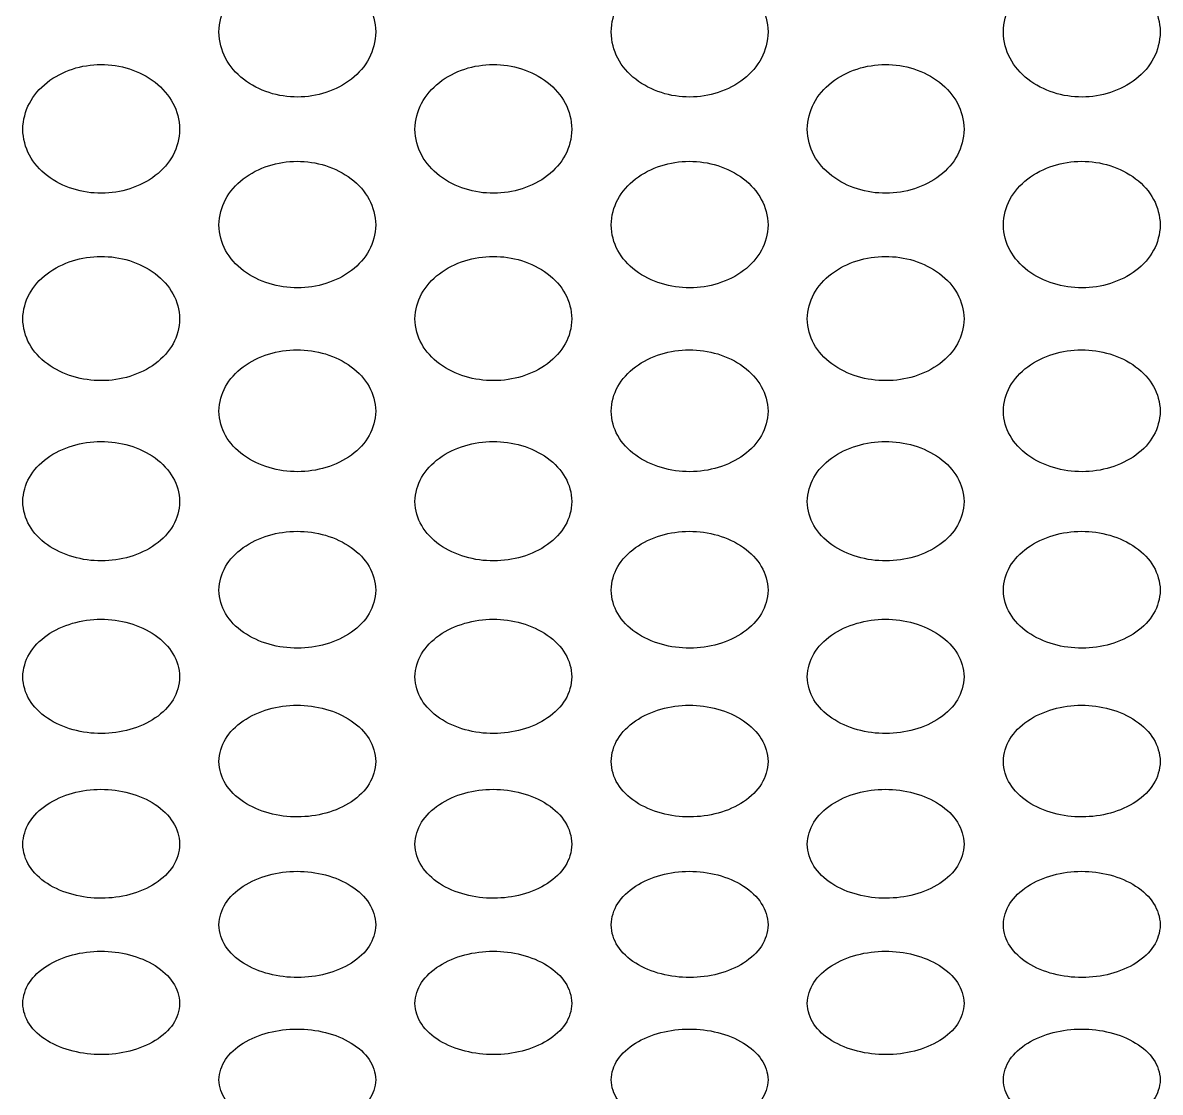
# Model space of a CAD drawing. Header units: millimetres. Extents: x 750 to 8479, y 2174 to 4333.
# Drawn here: x 2513.2 to 2571.2, y 3566 to 3620.5 of the extents above; entities that cross this region are included whole.
import ezdxf

# ---------------------------------------------------------------- set-up
doc = ezdxf.new("R2010")
doc.units = ezdxf.units.MM
doc.header["$LTSCALE"] = 153.67
doc.layers.add('02___PRT_ALL_AXES', color=7, linetype='CONTINUOUS')

msp = doc.modelspace()

# ---------------------------------------------------------------- linework, layer by layer
at = {"layer": '02___PRT_ALL_AXES', "linetype": 'Continuous'}
for points in [[(2523.16421, 3620.01973), (2523.18605, 3620.51289), (2523.39803, 3621.39704), (2524.34098, 3622.51312), (2525.68085, 3623.21772), (2527.14755, 3623.45004), (2528.62142, 3623.22709), (2529.97591, 3622.5239), (2530.92905, 3621.40202), (2531.14258, 3620.51488), (2531.16421, 3620.01973)], [(2543.16421, 3620.01973), (2543.18605, 3620.51289), (2543.39803, 3621.39704), (2544.34098, 3622.51312), (2545.68085, 3623.21772), (2547.14755, 3623.45004), (2548.62142, 3623.22709), (2549.97591, 3622.5239), (2550.92905, 3621.40202), (2551.14258, 3620.51488), (2551.16421, 3620.01973)], [(2563.16421, 3620.01973), (2563.18605, 3620.51289), (2563.39803, 3621.39704), (2564.34098, 3622.51312), (2565.68085, 3623.21772), (2567.14755, 3623.45004), (2568.62142, 3623.22709), (2569.97591, 3622.5239), (2570.92905, 3621.40202), (2571.14258, 3620.51488), (2571.16421, 3620.01973)], [(2531.16421, 3620.01973), (2531.14237, 3619.52657), (2530.93039, 3618.64691), (2529.98744, 3617.54533), (2528.64757, 3616.85421), (2527.18087, 3616.627), (2525.707, 3616.84504), (2524.35251, 3617.53471), (2523.39937, 3618.64196), (2523.18584, 3619.52459), (2523.16421, 3620.01973)], [(2551.16421, 3620.01973), (2551.14237, 3619.52657), (2550.93039, 3618.64691), (2549.98744, 3617.54533), (2548.64757, 3616.85421), (2547.18087, 3616.627), (2545.707, 3616.84504), (2544.35251, 3617.53471), (2543.39937, 3618.64196), (2543.18584, 3619.52459), (2543.16421, 3620.01973)], [(2571.16421, 3620.01973), (2571.14237, 3619.52657), (2570.93039, 3618.64691), (2569.98744, 3617.54533), (2568.64757, 3616.85421), (2567.18087, 3616.627), (2565.707, 3616.84504), (2564.35251, 3617.53471), (2563.39937, 3618.64196), (2563.18584, 3619.52459), (2563.16421, 3620.01973)], [(2513.16421, 3615.05751), (2513.18605, 3615.54257), (2513.39803, 3616.41232), (2514.34098, 3617.51043), (2515.68085, 3618.20381), (2517.14755, 3618.43245), (2518.62142, 3618.21303), (2519.97591, 3617.52105), (2520.92905, 3616.41722), (2521.14258, 3615.54452), (2521.16421, 3615.05751)], [(2533.16421, 3615.05751), (2533.18605, 3615.54257), (2533.39803, 3616.41232), (2534.34098, 3617.51043), (2535.68085, 3618.20381), (2537.14755, 3618.43245), (2538.62142, 3618.21303), (2539.97591, 3617.52105), (2540.92905, 3616.41722), (2541.14258, 3615.54452), (2541.16421, 3615.05751)], [(2553.16421, 3615.05751), (2553.18605, 3615.54257), (2553.39803, 3616.41232), (2554.34098, 3617.51043), (2555.68085, 3618.20381), (2557.14755, 3618.43245), (2558.62142, 3618.21303), (2559.97591, 3617.52105), (2560.92905, 3616.41722), (2561.14258, 3615.54452), (2561.16421, 3615.05751)], [(2521.16421, 3615.05751), (2521.14237, 3614.57246), (2520.93039, 3613.70737), (2519.98744, 3612.62426), (2518.64757, 3611.94485), (2517.18087, 3611.72151), (2515.707, 3611.93584), (2514.35251, 3612.61382), (2513.39937, 3613.7025), (2513.18584, 3614.5705), (2513.16421, 3615.05751)], [(2541.16421, 3615.05751), (2541.14237, 3614.57246), (2540.93039, 3613.70737), (2539.98744, 3612.62426), (2538.64757, 3611.94485), (2537.18087, 3611.72151), (2535.707, 3611.93584), (2534.35251, 3612.61382), (2533.39937, 3613.7025), (2533.18584, 3614.5705), (2533.16421, 3615.05751)], [(2561.16421, 3615.05751), (2561.14237, 3614.57246), (2560.93039, 3613.70737), (2559.98744, 3612.62426), (2558.64757, 3611.94485), (2557.18087, 3611.72151), (2555.707, 3611.93584), (2554.35251, 3612.61382), (2553.39937, 3613.7025), (2553.18584, 3614.5705), (2553.16421, 3615.05751)], [(2523.16421, 3610.17894), (2523.18605, 3610.65561), (2523.39803, 3611.51044), (2524.34098, 3612.58996), (2525.68085, 3613.27171), (2527.14755, 3613.49653), (2528.62142, 3613.28077), (2529.97591, 3612.60039), (2530.92905, 3611.51525), (2531.14258, 3610.65753), (2531.16421, 3610.17894)], [(2543.16421, 3610.17894), (2543.18605, 3610.65561), (2543.39803, 3611.51044), (2544.34098, 3612.58996), (2545.68085, 3613.27171), (2547.14755, 3613.49653), (2548.62142, 3613.28077), (2549.97591, 3612.60039), (2550.92905, 3611.51525), (2551.14258, 3610.65753), (2551.16421, 3610.17894)], [(2563.16421, 3610.17894), (2563.18605, 3610.65561), (2563.39803, 3611.51044), (2564.34098, 3612.58996), (2565.68085, 3613.27171), (2567.14755, 3613.49653), (2568.62142, 3613.28077), (2569.97591, 3612.60039), (2570.92905, 3611.51525), (2571.14258, 3610.65753), (2571.16421, 3610.17894)], [(2531.16421, 3610.17894), (2531.14237, 3609.70226), (2530.93039, 3608.85225), (2529.98744, 3607.78826), (2528.64757, 3607.12095), (2527.18087, 3606.9016), (2525.707, 3607.1121), (2524.35251, 3607.778), (2523.39937, 3608.84747), (2523.18584, 3609.70035), (2523.16421, 3610.17894)], [(2551.16421, 3610.17894), (2551.14237, 3609.70226), (2550.93039, 3608.85225), (2549.98744, 3607.78826), (2548.64757, 3607.12095), (2547.18087, 3606.9016), (2545.707, 3607.1121), (2544.35251, 3607.778), (2543.39937, 3608.84747), (2543.18584, 3609.70035), (2543.16421, 3610.17894)], [(2571.16421, 3610.17894), (2571.14237, 3609.70226), (2570.93039, 3608.85225), (2569.98744, 3607.78826), (2568.64757, 3607.12095), (2567.18087, 3606.9016), (2565.707, 3607.1121), (2564.35251, 3607.778), (2563.39937, 3608.84747), (2563.18584, 3609.70035), (2563.16421, 3610.17894)], [(2513.16421, 3605.38684), (2513.18605, 3605.85485), (2513.39803, 3606.69427), (2514.34098, 3607.75456), (2515.68085, 3608.42428), (2517.14755, 3608.64515), (2518.62142, 3608.43319), (2519.97591, 3607.76481), (2520.92905, 3606.69899), (2521.14258, 3605.85674), (2521.16421, 3605.38684)], [(2533.16421, 3605.38684), (2533.18605, 3605.85485), (2533.39803, 3606.69427), (2534.34098, 3607.75456), (2535.68085, 3608.42428), (2537.14755, 3608.64515), (2538.62142, 3608.43319), (2539.97591, 3607.76481), (2540.92905, 3606.69899), (2541.14258, 3605.85674), (2541.16421, 3605.38684)], [(2553.16421, 3605.38684), (2553.18605, 3605.85485), (2553.39803, 3606.69427), (2554.34098, 3607.75456), (2555.68085, 3608.42428), (2557.14755, 3608.64515), (2558.62142, 3608.43319), (2559.97591, 3607.76481), (2560.92905, 3606.69899), (2561.14258, 3605.85674), (2561.16421, 3605.38684)], [(2521.16421, 3605.38684), (2521.14237, 3604.91884), (2520.93039, 3604.08439), (2519.98744, 3603.04013), (2518.64757, 3602.38532), (2517.18087, 3602.1701), (2515.707, 3602.37663), (2514.35251, 3603.03007), (2513.39937, 3604.0797), (2513.18584, 3604.91695), (2513.16421, 3605.38684)], [(2541.16421, 3605.38684), (2541.14237, 3604.91884), (2540.93039, 3604.08439), (2539.98744, 3603.04013), (2538.64757, 3602.38532), (2537.18087, 3602.1701), (2535.707, 3602.37663), (2534.35251, 3603.03007), (2533.39937, 3604.0797), (2533.18584, 3604.91695), (2533.16421, 3605.38684)], [(2561.16421, 3605.38684), (2561.14237, 3604.91884), (2560.93039, 3604.08439), (2559.98744, 3603.04013), (2558.64757, 3602.38532), (2557.18087, 3602.1701), (2555.707, 3602.37663), (2554.35251, 3603.03007), (2553.39937, 3604.0797), (2553.18584, 3604.91695), (2553.16421, 3605.38684)], [(2523.16421, 3600.68404), (2523.18605, 3601.14311), (2523.39803, 3601.96661), (2524.34098, 3603.00706), (2525.68085, 3603.66437), (2527.14755, 3603.88116), (2528.62142, 3603.67311), (2529.97591, 3603.01712), (2530.92905, 3601.97125), (2531.14258, 3601.14496), (2531.16421, 3600.68404)], [(2543.16421, 3600.68404), (2543.18605, 3601.14311), (2543.39803, 3601.96661), (2544.34098, 3603.00706), (2545.68085, 3603.66437), (2547.14755, 3603.88116), (2548.62142, 3603.67311), (2549.97591, 3603.01712), (2550.92905, 3601.97125), (2551.14258, 3601.14496), (2551.16421, 3600.68404)], [(2563.16421, 3600.68404), (2563.18605, 3601.14311), (2563.39803, 3601.96661), (2564.34098, 3603.00706), (2565.68085, 3603.66437), (2567.14755, 3603.88116), (2568.62142, 3603.67311), (2569.97591, 3603.01712), (2570.92905, 3601.97125), (2571.14258, 3601.14496), (2571.16421, 3600.68404)], [(2531.16421, 3600.68404), (2531.14237, 3600.22496), (2530.93039, 3599.40658), (2529.98744, 3598.38266), (2528.64757, 3597.74072), (2527.18087, 3597.52975), (2525.707, 3597.7322), (2524.35251, 3598.37279), (2523.39937, 3599.40197), (2523.18584, 3600.22312), (2523.16421, 3600.68404)], [(2551.16421, 3600.68404), (2551.14237, 3600.22496), (2550.93039, 3599.40658), (2549.98744, 3598.38266), (2548.64757, 3597.74072), (2547.18087, 3597.52975), (2545.707, 3597.7322), (2544.35251, 3598.37279), (2543.39937, 3599.40197), (2543.18584, 3600.22312), (2543.16421, 3600.68404)], [(2571.16421, 3600.68404), (2571.14237, 3600.22496), (2570.93039, 3599.40658), (2569.98744, 3598.38266), (2568.64757, 3597.74072), (2567.18087, 3597.52975), (2565.707, 3597.7322), (2564.35251, 3598.37279), (2563.39937, 3599.40197), (2563.18584, 3600.22312), (2563.16421, 3600.68404)], [(2513.16421, 3596.07326), (2513.18605, 3596.52312), (2513.39803, 3597.33024), (2514.34098, 3598.35023), (2515.68085, 3598.99474), (2517.14755, 3599.20733), (2518.62142, 3599.00331), (2519.97591, 3598.36009), (2520.92905, 3597.33479), (2521.14258, 3596.52493), (2521.16421, 3596.07326)], [(2533.16421, 3596.07326), (2533.18605, 3596.52312), (2533.39803, 3597.33024), (2534.34098, 3598.35023), (2535.68085, 3598.99474), (2537.14755, 3599.20733), (2538.62142, 3599.00331), (2539.97591, 3598.36009), (2540.92905, 3597.33479), (2541.14258, 3596.52493), (2541.16421, 3596.07326)], [(2553.16421, 3596.07326), (2553.18605, 3596.52312), (2553.39803, 3597.33024), (2554.34098, 3598.35023), (2555.68085, 3598.99474), (2557.14755, 3599.20733), (2558.62142, 3599.00331), (2559.97591, 3598.36009), (2560.92905, 3597.33479), (2561.14258, 3596.52493), (2561.16421, 3596.07326)], [(2521.16421, 3596.07326), (2521.14237, 3595.62339), (2520.93039, 3594.82154), (2519.98744, 3593.81856), (2518.64757, 3593.18987), (2517.18087, 3592.98327), (2515.707, 3593.18153), (2514.35251, 3593.80889), (2513.39937, 3594.81703), (2513.18584, 3595.62158), (2513.16421, 3596.07326)], [(2541.16421, 3596.07326), (2541.14237, 3595.62339), (2540.93039, 3594.82154), (2539.98744, 3593.81856), (2538.64757, 3593.18987), (2537.18087, 3592.98327), (2535.707, 3593.18153), (2534.35251, 3593.80889), (2533.39937, 3594.81703), (2533.18584, 3595.62158), (2533.16421, 3596.07326)], [(2561.16421, 3596.07326), (2561.14237, 3595.62339), (2560.93039, 3594.82154), (2559.98744, 3593.81856), (2558.64757, 3593.18987), (2557.18087, 3592.98327), (2555.707, 3593.18153), (2554.35251, 3593.80889), (2553.39937, 3594.81703), (2553.18584, 3595.62158), (2553.16421, 3596.07326)], [(2523.16421, 3591.5572), (2523.18605, 3591.9976), (2523.39803, 3592.78786), (2524.34098, 3593.7868), (2525.68085, 3594.41813), (2527.14755, 3594.62639), (2528.62142, 3594.42652), (2529.97591, 3593.79646), (2530.92905, 3592.79231), (2531.14258, 3591.99937), (2531.16421, 3591.5572)], [(2543.16421, 3591.5572), (2543.18605, 3591.9976), (2543.39803, 3592.78786), (2544.34098, 3593.7868), (2545.68085, 3594.41813), (2547.14755, 3594.62639), (2548.62142, 3594.42652), (2549.97591, 3593.79646), (2550.92905, 3592.79231), (2551.14258, 3591.99937), (2551.16421, 3591.5572)], [(2563.16421, 3591.5572), (2563.18605, 3591.9976), (2563.39803, 3592.78786), (2564.34098, 3593.7868), (2565.68085, 3594.41813), (2567.14755, 3594.62639), (2568.62142, 3594.42652), (2569.97591, 3593.79646), (2570.92905, 3592.79231), (2571.14258, 3591.99937), (2571.16421, 3591.5572)], [(2531.16421, 3591.5572), (2531.14237, 3591.1168), (2530.93039, 3590.33196), (2529.98744, 3589.35049), (2528.64757, 3588.73542), (2527.18087, 3588.53332), (2525.707, 3588.72727), (2524.35251, 3589.34104), (2523.39937, 3590.32754), (2523.18584, 3591.11503), (2523.16421, 3591.5572)], [(2551.16421, 3591.5572), (2551.14237, 3591.1168), (2550.93039, 3590.33196), (2549.98744, 3589.35049), (2548.64757, 3588.73542), (2547.18087, 3588.53332), (2545.707, 3588.72727), (2544.35251, 3589.34104), (2543.39937, 3590.32754), (2543.18584, 3591.11503), (2543.16421, 3591.5572)], [(2571.16421, 3591.5572), (2571.14237, 3591.1168), (2570.93039, 3590.33196), (2569.98744, 3589.35049), (2568.64757, 3588.73542), (2567.18087, 3588.53332), (2565.707, 3588.72727), (2564.35251, 3589.34104), (2563.39937, 3590.32754), (2563.18584, 3591.11503), (2563.16421, 3591.5572)], [(2513.16421, 3587.1385), (2513.18605, 3587.56917), (2513.39803, 3588.34211), (2514.34098, 3589.31942), (2515.68085, 3589.9372), (2517.14755, 3590.14102), (2518.62142, 3589.94542), (2519.97591, 3589.32887), (2520.92905, 3588.34647), (2521.14258, 3587.5709), (2521.16421, 3587.1385)], [(2533.16421, 3587.1385), (2533.18605, 3587.56917), (2533.39803, 3588.34211), (2534.34098, 3589.31942), (2535.68085, 3589.9372), (2537.14755, 3590.14102), (2538.62142, 3589.94542), (2539.97591, 3589.32887), (2540.92905, 3588.34647), (2541.14258, 3587.5709), (2541.16421, 3587.1385)], [(2553.16421, 3587.1385), (2553.18605, 3587.56917), (2553.39803, 3588.34211), (2554.34098, 3589.31942), (2555.68085, 3589.9372), (2557.14755, 3590.14102), (2558.62142, 3589.94542), (2559.97591, 3589.32887), (2560.92905, 3588.34647), (2561.14258, 3587.5709), (2561.16421, 3587.1385)], [(2521.16421, 3587.1385), (2521.14237, 3586.70782), (2520.93039, 3585.94044), (2519.98744, 3584.98108), (2518.64757, 3584.37998), (2517.18087, 3584.18249), (2515.707, 3584.37201), (2514.35251, 3584.97183), (2513.39937, 3585.93612), (2513.18584, 3586.70609), (2513.16421, 3587.1385)], [(2541.16421, 3587.1385), (2541.14237, 3586.70782), (2540.93039, 3585.94044), (2539.98744, 3584.98108), (2538.64757, 3584.37998), (2537.18087, 3584.18249), (2535.707, 3584.37201), (2534.35251, 3584.97183), (2533.39937, 3585.93612), (2533.18584, 3586.70609), (2533.16421, 3587.1385)], [(2561.16421, 3587.1385), (2561.14237, 3586.70782), (2560.93039, 3585.94044), (2559.98744, 3584.98108), (2558.64757, 3584.37998), (2557.18087, 3584.18249), (2555.707, 3584.37201), (2554.35251, 3584.97183), (2553.39937, 3585.93612), (2553.18584, 3586.70609), (2553.16421, 3587.1385)], [(2523.16421, 3582.81973), (2523.18605, 3583.24043), (2523.39803, 3583.9956), (2524.34098, 3584.9507), (2525.68085, 3585.55458), (2527.14755, 3585.75383), (2528.62142, 3585.56261), (2529.97591, 3584.95994), (2530.92905, 3583.99986), (2531.14258, 3583.24212), (2531.16421, 3582.81973)], [(2543.16421, 3582.81973), (2543.18605, 3583.24043), (2543.39803, 3583.9956), (2544.34098, 3584.9507), (2545.68085, 3585.55458), (2547.14755, 3585.75383), (2548.62142, 3585.56261), (2549.97591, 3584.95994), (2550.92905, 3583.99986), (2551.14258, 3583.24212), (2551.16421, 3582.81973)], [(2563.16421, 3582.81973), (2563.18605, 3583.24043), (2563.39803, 3583.9956), (2564.34098, 3584.9507), (2565.68085, 3585.55458), (2567.14755, 3585.75383), (2568.62142, 3585.56261), (2569.97591, 3584.95994), (2570.92905, 3583.99986), (2571.14258, 3583.24212), (2571.16421, 3582.81973)], [(2531.16421, 3582.81973), (2531.14237, 3582.39903), (2530.93039, 3581.64956), (2529.98744, 3580.71285), (2528.64757, 3580.12609), (2527.18087, 3579.93333), (2525.707, 3580.11831), (2524.35251, 3580.70383), (2523.39937, 3581.64534), (2523.18584, 3582.39734), (2523.16421, 3582.81973)], [(2551.16421, 3582.81973), (2551.14237, 3582.39903), (2550.93039, 3581.64956), (2549.98744, 3580.71285), (2548.64757, 3580.12609), (2547.18087, 3579.93333), (2545.707, 3580.11831), (2544.35251, 3580.70383), (2543.39937, 3581.64534), (2543.18584, 3582.39734), (2543.16421, 3582.81973)], [(2571.16421, 3582.81973), (2571.14237, 3582.39903), (2570.93039, 3581.64956), (2569.98744, 3580.71285), (2568.64757, 3580.12609), (2567.18087, 3579.93333), (2565.707, 3580.11831), (2564.35251, 3580.70383), (2563.39937, 3581.64534), (2563.18584, 3582.39734), (2563.16421, 3582.81973)], [(2513.16421, 3578.60342), (2513.18605, 3579.0139), (2513.39803, 3579.75087), (2514.34098, 3580.6832), (2515.68085, 3581.27282), (2517.14755, 3581.46738), (2518.62142, 3581.28066), (2519.97591, 3580.69222), (2520.92905, 3579.75502), (2521.14258, 3579.01555), (2521.16421, 3578.60342)], [(2533.16421, 3578.60342), (2533.18605, 3579.0139), (2533.39803, 3579.75087), (2534.34098, 3580.6832), (2535.68085, 3581.27282), (2537.14755, 3581.46738), (2538.62142, 3581.28066), (2539.97591, 3580.69222), (2540.92905, 3579.75502), (2541.14258, 3579.01555), (2541.16421, 3578.60342)], [(2553.16421, 3578.60342), (2553.18605, 3579.0139), (2553.39803, 3579.75087), (2554.34098, 3580.6832), (2555.68085, 3581.27282), (2557.14755, 3581.46738), (2558.62142, 3581.28066), (2559.97591, 3580.69222), (2560.92905, 3579.75502), (2561.14258, 3579.01555), (2561.16421, 3578.60342)], [(2521.16421, 3578.60342), (2521.14237, 3578.19295), (2520.93039, 3577.46183), (2519.98744, 3576.54832), (2518.64757, 3575.97622), (2517.18087, 3575.78831), (2515.707, 3575.96864), (2514.35251, 3576.53952), (2513.39937, 3577.45771), (2513.18584, 3578.1913), (2513.16421, 3578.60342)], [(2541.16421, 3578.60342), (2541.14237, 3578.19295), (2540.93039, 3577.46183), (2539.98744, 3576.54832), (2538.64757, 3575.97622), (2537.18087, 3575.78831), (2535.707, 3575.96864), (2534.35251, 3576.53952), (2533.39937, 3577.45771), (2533.18584, 3578.1913), (2533.16421, 3578.60342)], [(2561.16421, 3578.60342), (2561.14237, 3578.19295), (2560.93039, 3577.46183), (2559.98744, 3576.54832), (2558.64757, 3575.97622), (2557.18087, 3575.78831), (2555.707, 3575.96864), (2554.35251, 3576.53952), (2553.39937, 3577.45771), (2553.18584, 3578.1913), (2553.16421, 3578.60342)], [(2523.16421, 3574.49204), (2523.18605, 3574.89205), (2523.39803, 3575.61038), (2524.34098, 3576.51941), (2525.68085, 3577.09442), (2527.14755, 3577.28419), (2528.62142, 3577.10207), (2529.97591, 3576.5282), (2530.92905, 3575.61442), (2531.14258, 3574.89366), (2531.16421, 3574.49204)], [(2543.16421, 3574.49204), (2543.18605, 3574.89205), (2543.39803, 3575.61038), (2544.34098, 3576.51941), (2545.68085, 3577.09442), (2547.14755, 3577.28419), (2548.62142, 3577.10207), (2549.97591, 3576.5282), (2550.92905, 3575.61442), (2551.14258, 3574.89366), (2551.16421, 3574.49204)], [(2563.16421, 3574.49204), (2563.18605, 3574.89205), (2563.39803, 3575.61038), (2564.34098, 3576.51941), (2565.68085, 3577.09442), (2567.14755, 3577.28419), (2568.62142, 3577.10207), (2569.97591, 3576.5282), (2570.92905, 3575.61442), (2571.14258, 3574.89366), (2571.16421, 3574.49204)], [(2531.16421, 3574.49204), (2531.14237, 3574.09202), (2530.93039, 3573.37968), (2529.98744, 3572.48991), (2528.64757, 3571.93282), (2527.18087, 3571.74985), (2525.707, 3571.92543), (2524.35251, 3572.48134), (2523.39937, 3573.37567), (2523.18584, 3574.09041), (2523.16421, 3574.49204)], [(2551.16421, 3574.49204), (2551.14237, 3574.09202), (2550.93039, 3573.37968), (2549.98744, 3572.48991), (2548.64757, 3571.93282), (2547.18087, 3571.74985), (2545.707, 3571.92543), (2544.35251, 3572.48134), (2543.39937, 3573.37567), (2543.18584, 3574.09041), (2543.16421, 3574.49204)], [(2571.16421, 3574.49204), (2571.14237, 3574.09202), (2570.93039, 3573.37968), (2569.98744, 3572.48991), (2568.64757, 3571.93282), (2567.18087, 3571.74985), (2565.707, 3571.92543), (2564.35251, 3572.48134), (2563.39937, 3573.37567), (2563.18584, 3574.09041), (2563.16421, 3574.49204)], [(2513.16421, 3570.48797), (2513.18605, 3570.87729), (2513.39803, 3571.57655), (2514.34098, 3572.46175), (2515.68085, 3573.02182), (2517.14755, 3573.20668), (2518.62142, 3573.02928), (2519.97591, 3572.47031), (2520.92905, 3571.58049), (2521.14258, 3570.87886), (2521.16421, 3570.48797)], [(2533.16421, 3570.48797), (2533.18605, 3570.87729), (2533.39803, 3571.57655), (2534.34098, 3572.46175), (2535.68085, 3573.02182), (2537.14755, 3573.20668), (2538.62142, 3573.02928), (2539.97591, 3572.47031), (2540.92905, 3571.58049), (2541.14258, 3570.87886), (2541.16421, 3570.48797)], [(2553.16421, 3570.48797), (2553.18605, 3570.87729), (2553.39803, 3571.57655), (2554.34098, 3572.46175), (2555.68085, 3573.02182), (2557.14755, 3573.20668), (2558.62142, 3573.02928), (2559.97591, 3572.47031), (2560.92905, 3571.58049), (2561.14258, 3570.87886), (2561.16421, 3570.48797)], [(2521.16421, 3570.48797), (2521.14237, 3570.09865), (2520.93039, 3569.40549), (2519.98744, 3568.53998), (2518.64757, 3567.99822), (2517.18087, 3567.82031), (2515.707, 3567.99104), (2514.35251, 3568.53165), (2513.39937, 3569.40159), (2513.18584, 3570.09708), (2513.16421, 3570.48797)], [(2541.16421, 3570.48797), (2541.14237, 3570.09865), (2540.93039, 3569.40549), (2539.98744, 3568.53998), (2538.64757, 3567.99822), (2537.18087, 3567.82031), (2535.707, 3567.99104), (2534.35251, 3568.53165), (2533.39937, 3569.40159), (2533.18584, 3570.09708), (2533.16421, 3570.48797)], [(2561.16421, 3570.48797), (2561.14237, 3570.09865), (2560.93039, 3569.40549), (2559.98744, 3568.53998), (2558.64757, 3567.99822), (2557.18087, 3567.82031), (2555.707, 3567.99104), (2554.35251, 3568.53165), (2553.39937, 3569.40159), (2553.18584, 3570.09708), (2553.16421, 3570.48797)], [(2523.16421, 3566.59356), (2523.18605, 3566.97196), (2523.39803, 3567.65175), (2524.34098, 3568.5126), (2525.68085, 3569.0574), (2527.14755, 3569.23724), (2528.62142, 3569.06465), (2529.97591, 3568.52092), (2530.92905, 3567.65558), (2531.14258, 3566.97348), (2531.16421, 3566.59356)], [(2543.16421, 3566.59356), (2543.18605, 3566.97196), (2543.39803, 3567.65175), (2544.34098, 3568.5126), (2545.68085, 3569.0574), (2547.14755, 3569.23724), (2548.62142, 3569.06465), (2549.97591, 3568.52092), (2550.92905, 3567.65558), (2551.14258, 3566.97348), (2551.16421, 3566.59356)], [(2563.16421, 3566.59356), (2563.18605, 3566.97196), (2563.39803, 3567.65175), (2564.34098, 3568.5126), (2565.68085, 3569.0574), (2567.14755, 3569.23724), (2568.62142, 3569.06465), (2569.97591, 3568.52092), (2570.92905, 3567.65558), (2571.14258, 3566.97348), (2571.16421, 3566.59356)], [(2531.16421, 3566.59356), (2531.14237, 3566.21516), (2530.93039, 3565.5416), (2529.98744, 3564.70085), (2528.64757, 3564.17474), (2527.18087, 3564.00198), (2525.707, 3564.16776), (2524.35251, 3564.69276), (2523.39937, 3565.53781), (2523.18584, 3566.21364), (2523.16421, 3566.59356)], [(2551.16421, 3566.59356), (2551.14237, 3566.21516), (2550.93039, 3565.5416), (2549.98744, 3564.70085), (2548.64757, 3564.17474), (2547.18087, 3564.00198), (2545.707, 3564.16776), (2544.35251, 3564.69276), (2543.39937, 3565.53781), (2543.18584, 3566.21364), (2543.16421, 3566.59356)], [(2571.16421, 3566.59356), (2571.14237, 3566.21516), (2570.93039, 3565.5416), (2569.98744, 3564.70085), (2568.64757, 3564.17474), (2567.18087, 3564.00198), (2565.707, 3564.16776), (2564.35251, 3564.69276), (2563.39937, 3565.53781), (2563.18584, 3566.21364), (2563.16421, 3566.59356)]]:
    msp.add_open_spline(points, degree=3, dxfattribs=at)

doc.saveas('drawing.dxf')
